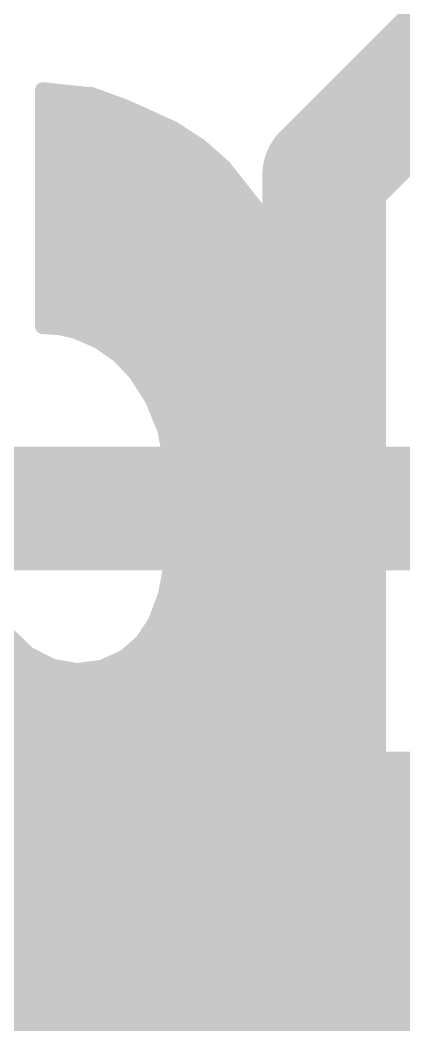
# Model space of a CAD drawing. Extents: x -3.8 to 20.4, y -39.4 to 28.1.
# Drawn here: x 13.47 to 14.101, y 5.461 to 7.112 of the extents above; entities that cross this region are included whole.
import ezdxf

# ---------------------------------------------------------------- set-up
doc = ezdxf.new("R2010")
doc.units = 0
for name, color, linetype in [('1', 12, 'CONTINUOUS'), ('21', 41, 'CONTINUOUS'), ('22', 40, 'CONTINUOUS')]:
    doc.layers.add(name, color=color, linetype=linetype)

# ---------------------------------------------------------------- blocks, each defined once
blk = doc.blocks.new('RECT')
blk.add_solid([(-0.5, -0.5), (0.5, -0.5), (-0.5, 0.5), (0.5, 0.5)])

msp = doc.modelspace()

# ---------------------------------------------------------------- linework, layer by layer
at = {"layer": '1', "const_width": 0.2032}
for points in [[(13.97, 6.858), (14.39, 7.278)], [(13.97, 6.731), (13.97, 6.858)], [(13.97, 5.21), (13.97, 6.731)]]:
    msp.add_lwpolyline(points, dxfattribs=at)
at = {"layer": '1', "const_width": 0.1016}
for points in [[(14.0208, 6.858, 1), (13.9192, 6.858)], [(13.9341, 6.8939, 1), (14.0059, 6.8221)], [(14.0208, 6.731, 1), (13.9192, 6.731)], [(13.9192, 6.731, 1), (14.0208, 6.731)]]:
    msp.add_lwpolyline(points, format="xyb", dxfattribs=at)
at = {"layer": '21', "const_width": 0.2032}
msp.add_lwpolyline([(14.77, 6.31), (13.17, 6.31)], dxfattribs=at)
at = {"layer": '22', "const_width": 0.0254}
for points in [[(13.5077, 6.6091), (13.5077, 6.9977)], [(13.5077, 6.9977), (13.5788, 6.9901)], [(13.5509, 6.9418), (13.5865, 6.9901)], [(13.5788, 6.9901), (13.7084, 6.7843)], [(13.5865, 6.9901), (13.6423, 6.9698)], [(13.5077, 6.985), (13.582, 6.985)], [(13.5827, 6.985), (13.6005, 6.985)], [(13.5077, 6.9596), (13.598, 6.9596)], [(13.564, 6.9596), (13.6649, 6.9596)], [(13.6423, 6.9698), (13.7211, 6.9342)], [(13.6957, 6.7462), (13.5509, 6.9418)], [(13.5077, 6.9342), (13.614, 6.9342)], [(13.5565, 6.9342), (13.7211, 6.9342)], [(13.7211, 6.9342), (13.7654, 6.9056)], [(13.5077, 6.9088), (13.63, 6.9088)], [(13.5753, 6.9088), (13.7604, 6.9088)], [(13.7654, 6.9056), (13.8049, 6.8707)], [(13.5077, 6.8834), (13.646, 6.8834)], [(13.5941, 6.8834), (13.7905, 6.8834)], [(13.5077, 6.858), (13.662, 6.858)], [(13.6129, 6.858), (13.8149, 6.858)], [(13.8049, 6.8707), (13.8806, 6.7747)], [(13.5077, 6.8326), (13.678, 6.8326)], [(13.6317, 6.8326), (13.835, 6.8326)], [(13.5077, 6.8072), (13.694, 6.8072)], [(13.6505, 6.8072), (13.855, 6.8072)], [(13.5077, 6.7818), (13.7091, 6.7818)], [(13.6693, 6.7818), (13.875, 6.7818)], [(13.7084, 6.7843), (13.8405, 6.3297)], [(13.8806, 6.7747), (13.9344, 6.665)], [(13.5077, 6.7564), (13.7165, 6.7564)], [(13.6882, 6.7564), (13.8896, 6.7564)], [(13.8303, 6.3246), (13.6957, 6.7462)], [(13.5077, 6.731), (13.7239, 6.731)], [(13.7006, 6.731), (13.902, 6.731)], [(13.5077, 6.7056), (13.7313, 6.7056)], [(13.7087, 6.7056), (13.9145, 6.7056)], [(13.5077, 6.6802), (13.7386, 6.6802)], [(13.7168, 6.6802), (13.9269, 6.6802)], [(13.9344, 6.665), (13.9713, 6.5299)], [(13.5077, 6.6548), (13.746, 6.6548)], [(13.7249, 6.6548), (13.9372, 6.6548)], [(13.5077, 6.6294), (13.7534, 6.6294)], [(13.733, 6.6294), (13.9441, 6.6294)], [(13.5347, 6.6075), (13.5077, 6.6091)], [(13.5611, 6.6015), (13.5347, 6.6075)], [(13.5501, 6.604), (13.7608, 6.604)], [(13.5985, 6.5855), (13.5611, 6.6015)], [(13.7411, 6.604), (13.951, 6.604)], [(13.6319, 6.5623), (13.5985, 6.5855)], [(13.6084, 6.5786), (13.7682, 6.5786)], [(13.7492, 6.5786), (13.958, 6.5786)], [(13.6601, 6.5329), (13.6319, 6.5623)], [(13.6407, 6.5532), (13.7756, 6.5532)], [(13.7573, 6.5532), (13.9649, 6.5532)], [(13.6885, 6.4886), (13.6601, 6.5329)], [(13.6634, 6.5278), (13.7829, 6.5278)], [(13.7654, 6.5278), (13.9715, 6.5278)], [(13.9713, 6.5299), (13.9852, 6.3906)], [(13.6797, 6.5024), (13.7903, 6.5024)], [(13.7735, 6.5024), (13.974, 6.5024)], [(13.7082, 6.4397), (13.6885, 6.4886)], [(13.6932, 6.477), (13.7977, 6.477)], [(13.7816, 6.477), (13.9766, 6.477)], [(13.7034, 6.4516), (13.8051, 6.4516)], [(13.7898, 6.4516), (13.9791, 6.4516)], [(13.7185, 6.3881), (13.7082, 6.4397)], [(13.7109, 6.4262), (13.8125, 6.4262)], [(13.7979, 6.4262), (13.9816, 6.4262)], [(13.716, 6.4008), (13.8198, 6.4008)], [(13.806, 6.4008), (13.9842, 6.4008)], [(13.723, 6.3018), (13.7185, 6.3881)], [(13.9852, 6.3906), (13.9852, 6.2103)], [(13.7192, 6.3754), (13.8272, 6.3754)], [(13.8141, 6.3754), (13.9852, 6.3754)], [(13.7205, 6.35), (13.8346, 6.35)], [(13.8222, 6.35), (13.9852, 6.35)], [(13.8405, 6.3297), (13.7312, 5.9106)], [(13.716, 5.9461), (13.8303, 6.3246)], [(13.7218, 6.3246), (13.8392, 6.3246)], [(13.8303, 6.3246), (13.9852, 6.3246)], [(13.7185, 6.2154), (13.723, 6.3018)], [(13.7228, 6.2992), (13.8325, 6.2992)], [(13.8226, 6.2992), (13.9852, 6.2992)], [(13.7215, 6.2738), (13.8259, 6.2738)], [(13.815, 6.2738), (13.9852, 6.2738)], [(13.7202, 6.2484), (13.8193, 6.2484)], [(13.8073, 6.2484), (13.9852, 6.2484)], [(13.7096, 6.1686), (13.7185, 6.2154)], [(13.7189, 6.223), (13.8127, 6.223)], [(13.7996, 6.223), (13.9852, 6.223)], [(13.7151, 6.1976), (13.8061, 6.1976)], [(13.7919, 6.1976), (13.9838, 6.1976)], [(13.9852, 6.2103), (13.9697, 6.0673)], [(13.6931, 6.1239), (13.7096, 6.1686)], [(13.7103, 6.1722), (13.7994, 6.1722)], [(13.7843, 6.1722), (13.9811, 6.1722)], [(13.7016, 6.1468), (13.7928, 6.1468)], [(13.7766, 6.1468), (13.9783, 6.1468)], [(13.6718, 6.0912), (13.6931, 6.1239)], [(13.6915, 6.1214), (13.7862, 6.1214)], [(13.7689, 6.1214), (13.9756, 6.1214)], [(13.4518, 6.1011), (13.4836, 6.0704)], [(13.6423, 6.0655), (13.6718, 6.0912)], [(13.6749, 6.096), (13.7796, 6.096)], [(13.7613, 6.096), (13.9728, 6.096)], [(13.3629, 6.0706), (13.4834, 6.0706)], [(13.4836, 6.0704), (13.523, 6.0503)], [(13.6047, 6.0484), (13.6423, 6.0655)], [(13.6482, 6.0706), (13.7729, 6.0706)], [(13.7536, 6.0706), (13.9701, 6.0706)], [(13.9697, 6.0673), (13.9286, 5.9295)], [(13.523, 6.0503), (13.5637, 6.0432)], [(13.5637, 6.0432), (13.6047, 6.0484)], [(13.378, 6.0452), (13.5521, 6.0452)], [(13.5797, 6.0452), (13.7663, 6.0452)], [(13.7459, 6.0452), (13.9631, 6.0452)], [(13.3931, 6.0198), (13.7597, 6.0198)], [(13.7383, 6.0198), (13.9556, 6.0198)], [(13.4082, 5.9944), (13.7531, 5.9944)], [(13.4417, 5.9944), (13.716, 5.9461)], [(13.7306, 5.9944), (13.948, 5.9944)], [(13.1283, 5.969), (13.5859, 5.969)], [(13.4234, 5.969), (13.7464, 5.969)], [(13.7229, 5.969), (13.9404, 5.969)], [(13.7312, 5.9106), (13.4264, 5.9639)], [(13.1343, 5.9436), (13.9328, 5.9436)], [(13.5425, 5.9436), (13.7398, 5.9436)], [(13.1439, 5.9182), (13.9229, 5.9182)], [(13.6877, 5.9182), (13.7332, 5.9182)], [(13.9286, 5.9295), (13.8633, 5.8014)], [(13.1535, 5.8928), (13.9099, 5.8928)], [(13.1631, 5.8674), (13.897, 5.8674)], [(13.1767, 5.842), (13.884, 5.842)], [(13.1911, 5.8166), (13.8711, 5.8166)], [(13.8633, 5.8014), (13.8264, 5.7539)], [(13.2056, 5.7912), (13.8554, 5.7912)], [(13.225, 5.7658), (13.8357, 5.7658)], [(13.8264, 5.7539), (13.7809, 5.7144)], [(13.2452, 5.7404), (13.8109, 5.7404)], [(13.2671, 5.715), (13.7816, 5.715)], [(13.7809, 5.7144), (13.7287, 5.6845)], [(13.2963, 5.6896), (13.7376, 5.6896)], [(13.7287, 5.6845), (13.6204, 5.6487)], [(13.3398, 5.6642), (13.6673, 5.6642)], [(13.507, 5.6358), (13.3934, 5.6464)], [(13.475, 5.6388), (13.5332, 5.6388)], [(13.6204, 5.6487), (13.507, 5.6358)]]:
    msp.add_lwpolyline(points, dxfattribs=at)
at = {"layer": '22', "const_width": 0.0127}
for points in [[(13.5084, 7.004, 1), (13.507, 6.9914)], [(13.514, 6.9977, 1), (13.5014, 6.9977)], [(13.5842, 6.9935, 1), (13.5734, 6.9867)], [(13.5781, 6.9838, 1), (13.5795, 6.9964)], [(13.5887, 6.9961, 1), (13.5843, 6.9841)], [(13.5916, 6.9863, 1), (13.5814, 6.9939)], [(13.5077, 6.9914, 1), (13.5077, 6.9787)], [(13.5827, 6.9914, 1), (13.5827, 6.9787)], [(13.582, 6.9787, 1), (13.582, 6.9914)], [(13.6005, 6.9787, 1), (13.6005, 6.9914)], [(13.5077, 6.966, 1), (13.5077, 6.9532)], [(13.564, 6.966, 1), (13.564, 6.9532)], [(13.598, 6.9532, 1), (13.598, 6.966)], [(13.6449, 6.9756, 1), (13.6397, 6.964)], [(13.6401, 6.9638, 1), (13.6445, 6.9758)], [(13.6649, 6.9532, 1), (13.6649, 6.966)], [(13.556, 6.9456, 1), (13.5458, 6.938)], [(13.5458, 6.9456, 1), (13.556, 6.938)], [(13.5077, 6.9406, 1), (13.5077, 6.9279)], [(13.5565, 6.9406, 1), (13.5565, 6.9279)], [(13.614, 6.9279, 1), (13.614, 6.9406)], [(13.7245, 6.9395, 1), (13.7177, 6.9289)], [(13.7185, 6.9284, 1), (13.7237, 6.94)], [(13.7211, 6.9279, 1), (13.7211, 6.9406)], [(13.5077, 6.9152, 1), (13.5077, 6.9024)], [(13.5753, 6.9152, 1), (13.5753, 6.9024)], [(13.63, 6.9024, 1), (13.63, 6.9152)], [(13.7604, 6.9024, 1), (13.7604, 6.9152)], [(13.7696, 6.9103, 1), (13.7612, 6.9008)], [(13.7619, 6.9002, 1), (13.7688, 6.9109)], [(13.5077, 6.8898, 1), (13.5077, 6.877)], [(13.5941, 6.8898, 1), (13.5941, 6.877)], [(13.646, 6.877, 1), (13.646, 6.8898)], [(13.7905, 6.877, 1), (13.7905, 6.8898)], [(13.5077, 6.8644, 1), (13.5077, 6.8517)], [(13.6129, 6.8644, 1), (13.6129, 6.8517)], [(13.662, 6.8517, 1), (13.662, 6.8644)], [(13.8099, 6.8746, 1), (13.7999, 6.8668)], [(13.8007, 6.8659, 1), (13.8091, 6.8755)], [(13.8149, 6.8517, 1), (13.8149, 6.8644)], [(13.5077, 6.839, 1), (13.5077, 6.8262)], [(13.6317, 6.839, 1), (13.6317, 6.8262)], [(13.678, 6.8262, 1), (13.678, 6.839)], [(13.835, 6.8262, 1), (13.835, 6.839)], [(13.5077, 6.8136, 1), (13.5077, 6.8008)], [(13.6505, 6.8136, 1), (13.6505, 6.8008)], [(13.694, 6.8008, 1), (13.694, 6.8136)], [(13.855, 6.8008, 1), (13.855, 6.8136)], [(13.5077, 6.7882, 1), (13.5077, 6.7755)], [(13.6693, 6.7882, 1), (13.6693, 6.7755)], [(13.7145, 6.7861, 1), (13.7023, 6.7825)], [(13.703, 6.7809, 1), (13.7138, 6.7877)], [(13.7091, 6.7755, 1), (13.7091, 6.7882)], [(13.8863, 6.7775, 1), (13.8749, 6.7719)], [(13.875, 6.7755, 1), (13.875, 6.7882)], [(13.8756, 6.7708, 1), (13.8856, 6.7787)], [(13.5077, 6.7628, 1), (13.5077, 6.75)], [(13.6882, 6.7628, 1), (13.6882, 6.75)], [(13.7017, 6.7481, 1), (13.6897, 6.7443)], [(13.6906, 6.7424, 1), (13.7008, 6.75)], [(13.7165, 6.75, 1), (13.7165, 6.7628)], [(13.8896, 6.75, 1), (13.8896, 6.7628)], [(13.5077, 6.7374, 1), (13.5077, 6.7247)], [(13.7006, 6.7374, 1), (13.7006, 6.7247)], [(13.7239, 6.7247, 1), (13.7239, 6.7374)], [(13.902, 6.7247, 1), (13.902, 6.7374)], [(13.5077, 6.712, 1), (13.5077, 6.6993)], [(13.7087, 6.712, 1), (13.7087, 6.6993)], [(13.7313, 6.6993, 1), (13.7313, 6.712)], [(13.9145, 6.6993, 1), (13.9145, 6.712)], [(13.5077, 6.6866, 1), (13.5077, 6.6738)], [(13.7168, 6.6866, 1), (13.7168, 6.6738)], [(13.7386, 6.6738, 1), (13.7386, 6.6866)], [(13.9269, 6.6738, 1), (13.9269, 6.6866)], [(13.9405, 6.6667, 1), (13.9283, 6.6633)], [(13.9287, 6.6622, 1), (13.9401, 6.6678)], [(13.5077, 6.6612, 1), (13.5077, 6.6485)], [(13.7249, 6.6612, 1), (13.7249, 6.6485)], [(13.746, 6.6485, 1), (13.746, 6.6612)], [(13.9372, 6.6485, 1), (13.9372, 6.6612)], [(13.5077, 6.6358, 1), (13.5077, 6.6231)], [(13.733, 6.6358, 1), (13.733, 6.6231)], [(13.7534, 6.6231, 1), (13.7534, 6.6358)], [(13.9441, 6.6231, 1), (13.9441, 6.6358)], [(13.5081, 6.6154, 1), (13.5073, 6.6028)], [(13.5014, 6.6091, 1), (13.514, 6.6091)], [(13.5361, 6.6137, 1), (13.5333, 6.6013)], [(13.5343, 6.6011, 1), (13.5351, 6.6138)], [(13.5501, 6.6104, 1), (13.5501, 6.5976)], [(13.5636, 6.6073, 1), (13.5586, 6.5957)], [(13.5597, 6.5953, 1), (13.5625, 6.6077)], [(13.7411, 6.6104, 1), (13.7411, 6.5976)], [(13.7608, 6.5976, 1), (13.7608, 6.6104)], [(13.951, 6.5976, 1), (13.951, 6.6104)], [(13.6021, 6.5907, 1), (13.5949, 6.5802)], [(13.596, 6.5796, 1), (13.601, 6.5913)], [(13.6084, 6.585, 1), (13.6084, 6.5723)], [(13.7492, 6.585, 1), (13.7492, 6.5723)], [(13.7682, 6.5723, 1), (13.7682, 6.585)], [(13.958, 6.5723, 1), (13.958, 6.585)], [(13.6365, 6.5667, 1), (13.6274, 6.5579)], [(13.6283, 6.5571, 1), (13.6356, 6.5675)], [(13.6407, 6.5596, 1), (13.6407, 6.5469)], [(13.7573, 6.5596, 1), (13.7573, 6.5469)], [(13.7756, 6.5469, 1), (13.7756, 6.5596)], [(13.9649, 6.5469, 1), (13.9649, 6.5596)], [(13.6654, 6.5363, 1), (13.6548, 6.5295)], [(13.6555, 6.5285, 1), (13.6647, 6.5373)], [(13.6634, 6.5342, 1), (13.6634, 6.5214)], [(13.7654, 6.5342, 1), (13.7654, 6.5214)], [(13.7829, 6.5214, 1), (13.7829, 6.5342)], [(13.9776, 6.5306, 1), (13.965, 6.5293)], [(13.9715, 6.5214, 1), (13.9715, 6.5342)], [(13.9651, 6.5282, 1), (13.9774, 6.5316)], [(13.6797, 6.5088, 1), (13.6797, 6.4961)], [(13.7735, 6.5088, 1), (13.7735, 6.4961)], [(13.7903, 6.4961, 1), (13.7903, 6.5088)], [(13.974, 6.4961, 1), (13.974, 6.5088)], [(13.6944, 6.4909, 1), (13.6826, 6.4862)], [(13.6832, 6.4851, 1), (13.6939, 6.492)], [(13.6932, 6.4834, 1), (13.6932, 6.4707)], [(13.7816, 6.4834, 1), (13.7816, 6.4707)], [(13.7977, 6.4707, 1), (13.7977, 6.4834)], [(13.9766, 6.4707, 1), (13.9766, 6.4834)], [(13.7034, 6.458, 1), (13.7034, 6.4452)], [(13.7898, 6.458, 1), (13.7898, 6.4452)], [(13.8051, 6.4452, 1), (13.8051, 6.458)], [(13.9791, 6.4452, 1), (13.9791, 6.458)], [(13.7144, 6.441, 1), (13.702, 6.4385)], [(13.7023, 6.4374, 1), (13.7141, 6.4421)], [(13.7109, 6.4326, 1), (13.7109, 6.4199)], [(13.7979, 6.4326, 1), (13.7979, 6.4199)], [(13.8125, 6.4199, 1), (13.8125, 6.4326)], [(13.9816, 6.4199, 1), (13.9816, 6.4326)], [(13.716, 6.4072, 1), (13.716, 6.3944)], [(13.806, 6.4072, 1), (13.806, 6.3944)], [(13.8198, 6.3944, 1), (13.8198, 6.4072)], [(13.9842, 6.3944, 1), (13.9842, 6.4072)], [(13.7248, 6.3884, 1), (13.7122, 6.3878)], [(13.7123, 6.3869, 1), (13.7247, 6.3893)], [(13.9916, 6.3906, 1), (13.9789, 6.3906)], [(13.9789, 6.39, 1), (13.9915, 6.3912)], [(13.7192, 6.3818, 1), (13.7192, 6.369)], [(13.8141, 6.3818, 1), (13.8141, 6.369)], [(13.8272, 6.369, 1), (13.8272, 6.3818)], [(13.9852, 6.369, 1), (13.9852, 6.3818)], [(13.7205, 6.3564, 1), (13.7205, 6.3437)], [(13.8222, 6.3564, 1), (13.8222, 6.3437)], [(13.8346, 6.3437, 1), (13.8346, 6.3564)], [(13.9852, 6.3437, 1), (13.9852, 6.3564)], [(13.8466, 6.3281, 1), (13.8344, 6.3313)], [(13.7218, 6.331, 1), (13.7218, 6.3182)], [(13.8303, 6.331, 1), (13.8303, 6.3182)], [(13.8364, 6.3228, 1), (13.8242, 6.3264)], [(13.8243, 6.3227, 1), (13.8363, 6.3265)], [(13.8344, 6.3279, 1), (13.8466, 6.3315)], [(13.8392, 6.3182, 1), (13.8392, 6.331)], [(13.9852, 6.3182, 1), (13.9852, 6.331)], [(13.7228, 6.3056, 1), (13.7228, 6.2928)], [(13.7293, 6.3014, 1), (13.7166, 6.3021)], [(13.7166, 6.3014, 1), (13.7293, 6.3021)], [(13.8226, 6.3056, 1), (13.8226, 6.2928)], [(13.8325, 6.2928, 1), (13.8325, 6.3056)], [(13.9852, 6.2928, 1), (13.9852, 6.3056)], [(13.7215, 6.2802, 1), (13.7215, 6.2675)], [(13.815, 6.2802, 1), (13.815, 6.2675)], [(13.8259, 6.2675, 1), (13.8259, 6.2802)], [(13.9852, 6.2675, 1), (13.9852, 6.2802)], [(13.7202, 6.2548, 1), (13.7202, 6.242)], [(13.8073, 6.2548, 1), (13.8073, 6.242)], [(13.8193, 6.242, 1), (13.8193, 6.2548)], [(13.9852, 6.242, 1), (13.9852, 6.2548)], [(13.7247, 6.2142, 1), (13.7123, 6.2166)], [(13.7189, 6.2294, 1), (13.7189, 6.2166)], [(13.7996, 6.2294, 1), (13.7996, 6.2166)], [(13.8127, 6.2166, 1), (13.8127, 6.2294)], [(13.9852, 6.2166, 1), (13.9852, 6.2294)], [(13.7151, 6.204, 1), (13.7151, 6.1913)], [(13.7122, 6.2157, 1), (13.7248, 6.2151)], [(13.7919, 6.204, 1), (13.7919, 6.1913)], [(13.8061, 6.1913, 1), (13.8061, 6.204)], [(13.9915, 6.2096, 1), (13.9789, 6.211)], [(13.9789, 6.2103, 1), (13.9916, 6.2103)], [(13.9838, 6.1913, 1), (13.9838, 6.204)], [(13.7034, 6.1698, 1), (13.7159, 6.1674)], [(13.7156, 6.1664, 1), (13.7037, 6.1708)], [(13.7103, 6.1786, 1), (13.7103, 6.1658)], [(13.7843, 6.1786, 1), (13.7843, 6.1658)], [(13.7994, 6.1658, 1), (13.7994, 6.1786)], [(13.9811, 6.1658, 1), (13.9811, 6.1786)], [(13.7016, 6.1532, 1), (13.7016, 6.1405)], [(13.7766, 6.1532, 1), (13.7766, 6.1405)], [(13.7928, 6.1405, 1), (13.7928, 6.1532)], [(13.9783, 6.1405, 1), (13.9783, 6.1532)], [(13.6915, 6.1278, 1), (13.6915, 6.1151)], [(13.6871, 6.1261, 1), (13.6991, 6.1217)], [(13.6984, 6.1204, 1), (13.6878, 6.1274)], [(13.7689, 6.1278, 1), (13.7689, 6.1151)], [(13.7862, 6.1151, 1), (13.7862, 6.1278)], [(13.9756, 6.1151, 1), (13.9756, 6.1278)], [(13.6665, 6.0946, 1), (13.6771, 6.0877)], [(13.6759, 6.0864, 1), (13.6676, 6.0959)], [(13.6749, 6.1024, 1), (13.6749, 6.0896)], [(13.7613, 6.1024, 1), (13.7613, 6.0896)], [(13.7796, 6.0896, 1), (13.7796, 6.1024)], [(13.9728, 6.0896, 1), (13.9728, 6.1024)], [(13.4865, 6.0761, 1), (13.4807, 6.0647)], [(13.4792, 6.0658, 1), (13.488, 6.075)], [(13.4834, 6.0643, 1), (13.4834, 6.077)], [(13.6381, 6.0703, 1), (13.6465, 6.0607)], [(13.6449, 6.0597, 1), (13.6397, 6.0713)], [(13.6482, 6.077, 1), (13.6482, 6.0643)], [(13.7536, 6.077, 1), (13.7536, 6.0643)], [(13.7729, 6.0643, 1), (13.7729, 6.077)], [(13.9758, 6.0655, 1), (13.9636, 6.0691)], [(13.9701, 6.0643, 1), (13.9701, 6.077)], [(13.5241, 6.0566, 1), (13.5219, 6.044)], [(13.5201, 6.0446, 1), (13.5259, 6.056)], [(13.6021, 6.0542, 1), (13.6073, 6.0426)], [(13.6055, 6.0421, 1), (13.6039, 6.0547)], [(13.9634, 6.068, 1), (13.976, 6.0666)], [(13.5521, 6.0389, 1), (13.5521, 6.0516)], [(13.5629, 6.0495, 1), (13.5645, 6.0369)], [(13.5626, 6.0369, 1), (13.5648, 6.0494)], [(13.5797, 6.0516, 1), (13.5797, 6.0389)], [(13.7459, 6.0516, 1), (13.7459, 6.0389)], [(13.7663, 6.0389, 1), (13.7663, 6.0516)], [(13.9631, 6.0389, 1), (13.9631, 6.0516)], [(13.7383, 6.0262, 1), (13.7383, 6.0134)], [(13.7597, 6.0134, 1), (13.7597, 6.0262)], [(13.9556, 6.0134, 1), (13.9556, 6.0262)], [(13.7306, 6.0008, 1), (13.7306, 5.9881)], [(13.7531, 5.9881, 1), (13.7531, 6.0008)], [(13.948, 5.9881, 1), (13.948, 6.0008)], [(13.5859, 5.9627, 1), (13.5859, 5.9754)], [(13.7229, 5.9754, 1), (13.7229, 5.9627)], [(13.7464, 5.9627, 1), (13.7464, 5.9754)], [(13.9404, 5.9627, 1), (13.9404, 5.9754)], [(13.5425, 5.95, 1), (13.5425, 5.9372)], [(13.7099, 5.9479, 1), (13.7221, 5.9443)], [(13.7149, 5.9398, 1), (13.7171, 5.9524)], [(13.7398, 5.9372, 1), (13.7398, 5.95)], [(13.9328, 5.9372, 1), (13.9328, 5.95)], [(13.6877, 5.9246, 1), (13.6877, 5.9119)], [(13.7332, 5.9119, 1), (13.7332, 5.9246)], [(13.9226, 5.9313, 1), (13.9347, 5.9277)], [(13.9229, 5.9119, 1), (13.9229, 5.9246)], [(13.9343, 5.9266, 1), (13.923, 5.9324)], [(13.7251, 5.9122, 1), (13.7373, 5.909)], [(13.7301, 5.9043, 1), (13.7323, 5.9169)], [(13.9099, 5.8864, 1), (13.9099, 5.8992)], [(13.897, 5.861, 1), (13.897, 5.8738)], [(13.884, 5.8357, 1), (13.884, 5.8484)], [(13.8711, 5.8102, 1), (13.8711, 5.823)], [(13.8683, 5.7975, 1), (13.8583, 5.8053)], [(13.8554, 5.7848, 1), (13.8554, 5.7976)], [(13.8576, 5.8043, 1), (13.869, 5.7985)], [(13.8214, 5.7578, 1), (13.8314, 5.75)], [(13.8305, 5.7491, 1), (13.8222, 5.7587)], [(13.8357, 5.7595, 1), (13.8357, 5.7722)], [(13.8109, 5.734, 1), (13.8109, 5.7468)], [(13.7768, 5.7192, 1), (13.7851, 5.7096)], [(13.7841, 5.7089, 1), (13.7778, 5.7199)], [(13.7816, 5.7086, 1), (13.7816, 5.7214)], [(13.7307, 5.6785, 1), (13.7267, 5.6905)], [(13.7376, 5.6833, 1), (13.7376, 5.696)], [(13.7255, 5.69, 1), (13.7319, 5.679)], [(13.6673, 5.6578, 1), (13.6673, 5.6706)], [(13.475, 5.6452, 1), (13.475, 5.6325)], [(13.5063, 5.6421, 1), (13.5077, 5.6295)], [(13.5064, 5.6295, 1), (13.5076, 5.6421)], [(13.5332, 5.6325, 1), (13.5332, 5.6452)], [(13.6184, 5.6547, 1), (13.6224, 5.6427)], [(13.6211, 5.6424, 1), (13.6196, 5.655)]]:
    msp.add_lwpolyline(points, format="xyb", dxfattribs=at)

# ---------------------------------------------------------------- block references
at = {"layer": '1', "xscale": 1.6, "yscale": 1.4, "rotation": 180}
msp.add_blockref('RECT', (13.97, 5.21), dxfattribs=at)

doc.saveas('drawing.dxf')
